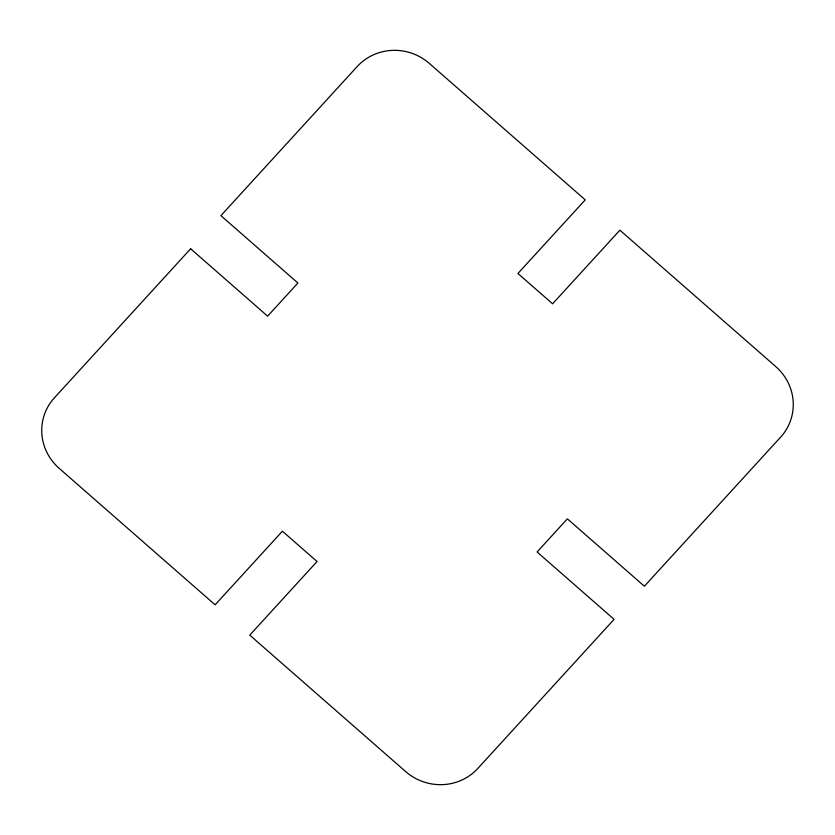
<?xml version="1.0" encoding="UTF-8"?>
<svg xmlns="http://www.w3.org/2000/svg" width="835" height="835" viewBox="0 0 835 835"><rect width="100%" height="100%" fill="white"/><g stroke="black" fill="none" stroke-linecap="round" stroke-linejoin="round"><path stroke-width="1.25" d="M190.63 248.778L54.358 397.877A51.352 49.672 21.6 0 0 59.212 468.383L215.117 604.822L282.407 531.196L317.06 561.517L249.759 635.143L405.674 771.582A51.352 49.672 21.6 0 0 477.818 768.461L614.09 619.351L537.093 551.977L567.372 518.838L644.37 586.222L780.641 437.123A51.352 49.672 21.6 0 0 775.788 366.617L619.883 230.178L552.593 303.804L517.94 273.483L585.241 199.857L429.326 63.418A51.352 49.672 21.6 0 0 357.182 66.539L220.91 215.649L297.907 283.023L267.628 316.162L190.63 248.778"/></g></svg>
